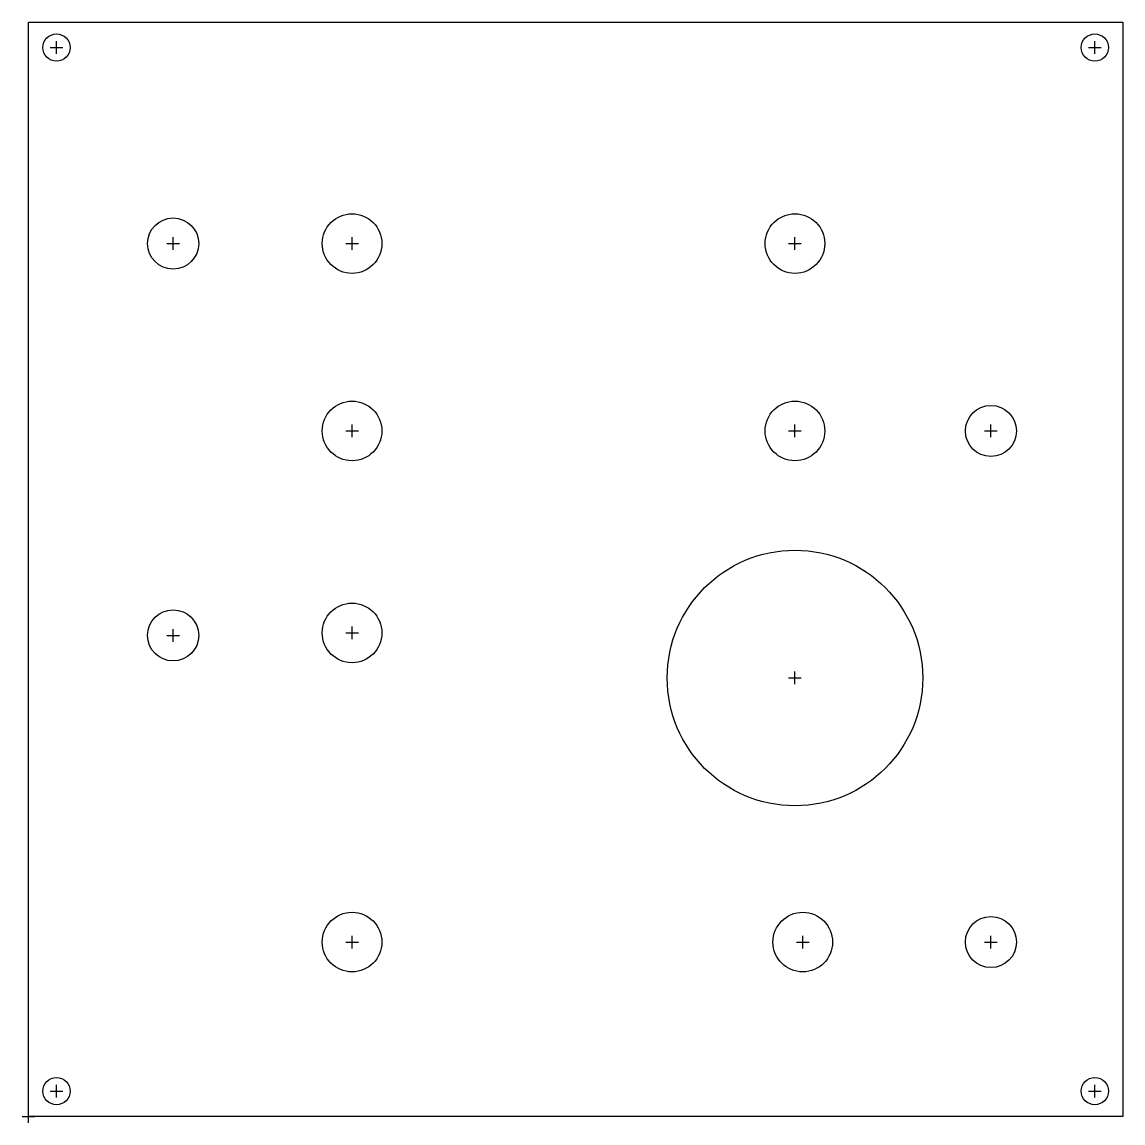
# Model space of a CAD drawing. Header units: millimetres. Extents: x -1 to 128, y -1 to 128.
import ezdxf

# ---------------------------------------------------------------- set-up
doc = ezdxf.new("R2010")
doc.units = ezdxf.units.MM
doc.layers.add('Contour', color=7, linetype='CONTINUOUS')
doc.layers.add('Reference_points', color=1, linetype='CONTINUOUS')

msp = doc.modelspace()

# ---------------------------------------------------------------- linework, layer by layer
at = {"layer": 'Contour', "color": 7, "linetype": 'CONTINUOUS'}
for p, q in [((0, 0), (0, 128.5)), ((0, 128.5), (128.5, 128.5)), ((128.5, 128.5), (128.5, 0)), ((128.5, 0), (0, 0))]:
    msp.add_line(p, q, dxfattribs=at)
for centre, radius in [((3.3, 125.5), 1.6), ((125.2, 125.5), 1.6), ((37.995, 102.494), 3.5), ((89.995, 102.494), 3.5), ((16.995, 102.494), 3), ((37.995, 80.494), 3.5), ((89.995, 80.494), 3.5), ((112.995, 80.494), 3), ((89.995, 51.494), 15), ((16.995, 56.494), 3), ((37.995, 56.784), 3.5), ((37.995, 20.494), 3.5), ((90.909, 20.494), 3.5), ((112.995, 20.494), 3), ((3.3, 3), 1.6), ((125.2, 3), 1.6)]:
    msp.add_circle(centre, radius, dxfattribs=at)
at = {"layer": 'Reference_points', "color": 1, "linetype": 'CONTINUOUS'}
for p, q in [((2.556, 125.5), (4.044, 125.5)), ((3.3, 124.756), (3.3, 126.244)), ((124.456, 125.5), (125.944, 125.5)), ((125.2, 124.756), (125.2, 126.244)), ((16.251, 102.494), (17.739, 102.494)), ((16.995, 101.75), (16.995, 103.238)), ((37.251, 102.494), (38.739, 102.494)), ((37.995, 101.75), (37.995, 103.238)), ((89.251, 102.494), (90.739, 102.494)), ((89.995, 101.75), (89.995, 103.238)), ((37.251, 80.494), (38.739, 80.494)), ((37.995, 79.75), (37.995, 81.238)), ((89.251, 80.494), (90.739, 80.494)), ((89.995, 79.75), (89.995, 81.238)), ((112.251, 80.494), (113.739, 80.494)), ((112.995, 79.75), (112.995, 81.238)), ((16.995, 55.75), (16.995, 57.238)), ((37.995, 56.04), (37.995, 57.528)), ((16.251, 56.494), (17.739, 56.494)), ((37.251, 56.784), (38.739, 56.784)), ((89.995, 50.75), (89.995, 52.238)), ((89.251, 51.494), (90.739, 51.494)), ((37.995, 19.75), (37.995, 21.238)), ((90.909, 19.75), (90.909, 21.238)), ((112.995, 19.75), (112.995, 21.238)), ((37.251, 20.494), (38.739, 20.494)), ((90.165, 20.494), (91.653, 20.494)), ((112.251, 20.494), (113.739, 20.494)), ((2.556, 3), (4.044, 3)), ((3.3, 2.256), (3.3, 3.744)), ((124.456, 3), (125.944, 3)), ((125.2, 2.256), (125.2, 3.744)), ((-0.744, 0), (0.744, 0)), ((0, -0.744), (0, 0.744))]:
    msp.add_line(p, q, dxfattribs=at)

doc.saveas('drawing.dxf')
